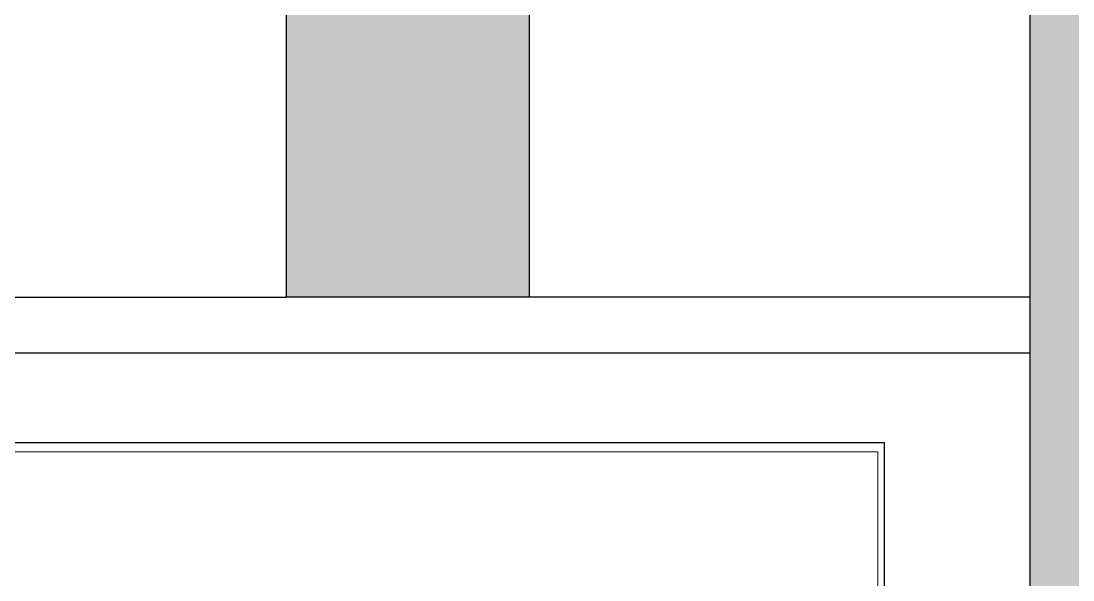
# Model space of a CAD drawing. Header units: inches. Extents: x 5914 to 162157, y -20538 to 282354.
# Drawn here: x 153880.6 to 153977.3, y -20297.9 to -20246.6 of the extents above; entities that cross this region are included whole.
import ezdxf

# ---------------------------------------------------------------- set-up
doc = ezdxf.new("R2010")
doc.units = ezdxf.units.IN
doc.header["$MEASUREMENT"] = 0
for name, color, linetype, lineweight in [('DOOR-WIN RA', 3, 'Continuous', 20), ('ELE1 RA', 1, 'Continuous', 30), ('HATCH RA', 8, 'Continuous', 5)]:
    doc.layers.add(name, color=color, linetype=linetype, lineweight=lineweight)
pattern_1 = [(0, (-3762.0682, 67.065), (0, 2), []), (90, (-3762.0682, 67.065), (-2, 2), [2, -2])]

# ---------------------------------------------------------------- blocks, each defined once
blk = doc.blocks.new('SKBVVL')
at = {"layer": 'HATCH RA', "transparency": 33554687}
h = blk.add_hatch(dxfattribs=at)
h.set_pattern_fill('AR-B816', color=256, scale=0.25)
h.set_pattern_definition(pattern_1)
h.paths.add_polyline_path([(154074.17, -15566.66), (154050.76, -15566.66), (154050.76, -15791.26), (154050.76, -15898.26), (154074.17, -15898.26), (154074.17, -15786.26), (154074.17, -15674.26)])
h = blk.add_hatch(dxfattribs=at)
h.set_pattern_fill('AR-B816', color=256, scale=0.25)
h.set_pattern_definition(pattern_1)
h.paths.add_polyline_path([(154134.26, -15566.66), (154122.26, -15566.66), (154122.26, -15674.26), (154122.26, -15786.26), (154122.26, -15898.26), (154122.26, -15903.61), (154122.26, -16016.26), (154134.26, -16016.26)])
h.paths.add_polyline_path([(154139.32, -15566.66), (154134.26, -15566.66), (154134.26, -16016.26), (154138.4, -16016.26), (154139.32, -16016.26)])
at = {"layer": 'DOOR-WIN RA'}
for p, q in [((154107.62, -15912.24), (154108.26, -15912.24)), ((154107.62, -15913.12), (153982.97, -15913.12)), ((154107.62, -15913.12), (154107.62, -15926.9))]:
    blk.add_line(p, q, dxfattribs=at)
at = {"layer": 'ELE1 RA'}
for p, q in [((154074.17, -15898.26), (154074.17, -15786.26)), ((154122.26, -15898.26), (154122.26, -15786.26)), ((154050.76, -15791.26), (154050.76, -15898.26)), ((153954.76, -15898.26), (154050.76, -15898.26)), ((154074.17, -15898.26), (154050.76, -15898.26)), ((154122.26, -15898.26), (154074.17, -15898.26)), ((154122.26, -15903.61), (154122.26, -15898.26)), ((153954.76, -15903.61), (154122.26, -15903.61)), ((154122.26, -16016.26), (154122.26, -15903.61)), ((154108.26, -15912.24), (153982.32, -15912.24)), ((154108.26, -15926.9), (154108.26, -15912.24))]:
    blk.add_line(p, q, dxfattribs=at)

msp = doc.modelspace()

# ---------------------------------------------------------------- block references
at = {"xscale": 0.9568106312292479, "yscale": 0.9568106312292479, "zscale": 0.9568106312292479}
msp.add_blockref('SKBVVL', (6507.578, -5060.317), dxfattribs=at)

doc.saveas('drawing.dxf')
